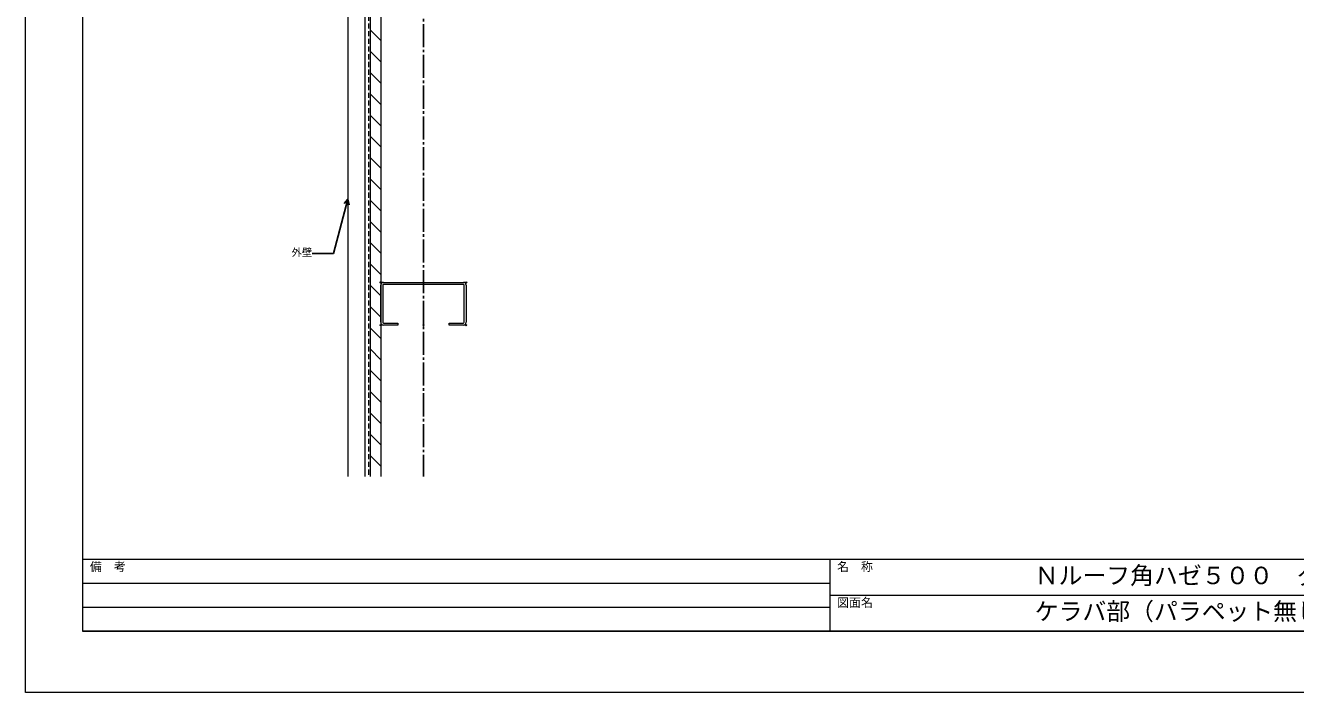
# Model space of a CAD drawing. Units: millimetres at full size, sheet at 1:3; details may follow other scales. Extents: x -1262 to 3778, y -891 to 1036.
# Drawn here: x -1262 to 225, y -891 to -110 of the extents above; entities that cross this region are included whole.
import ezdxf
from ezdxf.enums import TextEntityAlignment as Align

# ---------------------------------------------------------------- set-up
doc = ezdxf.new("R2010")
doc.units = ezdxf.units.MM
doc.header["$LTSCALE"] = 3
doc.header["$PDMODE"] = 32
doc.header["$PDSIZE"] = 1.5
doc.linetypes.add('CHAIN2', pattern=[12, 9, -1, 1, -1])
doc.linetypes.add('DASHED2', pattern=[3, 2, -1])
for name, color, linetype, lineweight in [('0-0_補助1', 4, 'Continuous', 5), ('0-4_寸法線1', 5, 'Continuous', 25), ('0-6_名称1', 5, 'Continuous', 25), ('0-E_外壁1', 6, 'Continuous', 20), ('2-1_裏貼1', 2, 'Continuous', 18), ('3-9_断熱材1', 4, 'Continuous', 5), ('3-D_防水シート', 3, 'DASHED2', 9), ('4-5_C鋼1', 2, 'Continuous', 18), ('5-B_枠2', 4, 'Continuous', 5)]:
    doc.layers.add(name, color=color, linetype=linetype, lineweight=lineweight)
doc.styles.add('Arial', font='')
doc.styles.add('ＭＳ ゴシック', font='')
doc.styles.get('Arial').set_extended_font_data('Arial')
doc.styles.get('ＭＳ ゴシック').set_extended_font_data('MS Gothic')

msp = doc.modelspace()

# ---------------------------------------------------------------- linework, layer by layer
at = {"layer": '0-0_補助1'}
for p, q in [((-1194.647, -735), (1191.647, -735)), ((-320.3, -735), (-320.3, -819)), ((-1194.647, -763), (-320.3, -763)), ((-320.3, -777), (651.647, -777)), ((-1194.647, -791), (-320.3, -791)), ((-1194.647, -819), (1191.647, -819)), ((1191.647, -819), (-1194.647, -819))]:
    msp.add_line(p, q, dxfattribs=at)
msp.add_lwpolyline([(1191.647, 819), (-1194.647, 819), (-1194.647, -819)], dxfattribs=at)
at = {"layer": '0-4_寸法線1', "linetype": 'CHAIN2'}
msp.add_line((-795.671, 719.256), (-795.671, -638.289), dxfattribs=at)
at = {"layer": '0-6_名称1'}
for q in [(-888.622, -318.629), (-882.826, -320.182)]:
    msp.add_line((-884.171, -313.61), q, dxfattribs=at)
msp.add_lwpolyline([(-884.171, -313.61), (-901.16, -377.014), (-925.971, -377.014)], dxfattribs=at)
at = {"layer": '0-E_外壁1'}
for p, q in [((-884.171, 188.99), (-884.171, -638.289)), ((-864.171, 188.99), (-864.171, -638.289))]:
    msp.add_line(p, q, dxfattribs=at)
at = {"layer": '2-1_裏貼1'}
for p, q in [((-845.671, -128.096), (-858.171, -115.596)), ((-845.671, -152.986), (-858.171, -140.486)), ((-845.671, -177.876), (-858.171, -165.376)), ((-845.671, -202.766), (-858.171, -190.266)), ((-845.671, -227.656), (-858.171, -215.156)), ((-845.671, -252.547), (-858.171, -240.047)), ((-845.671, -277.437), (-858.171, -264.937)), ((-845.671, -302.327), (-858.171, -289.827)), ((-845.671, -327.217), (-858.171, -314.717)), ((-845.671, -352.107), (-858.171, -339.607)), ((-845.671, -376.997), (-858.171, -364.497)), ((-845.671, -401.887), (-858.171, -389.387)), ((-845.671, -426.778), (-858.171, -414.278)), ((-845.671, -451.668), (-858.171, -439.168)), ((-845.671, -476.558), (-858.171, -464.058)), ((-845.671, -501.448), (-858.171, -488.948)), ((-845.671, -526.338), (-858.171, -513.838)), ((-845.671, -551.228), (-858.171, -538.728)), ((-845.671, -576.119), (-858.171, -563.619)), ((-845.671, -601.009), (-858.171, -588.509)), ((-845.671, -625.899), (-858.171, -613.399))]:
    msp.add_line(p, q, dxfattribs=at)
at = {"layer": '3-9_断熱材1'}
for p, q in [((-858.171, 188.99), (-858.171, -638.289)), ((-845.671, 188.99), (-845.671, -638.289))]:
    msp.add_line(p, q, dxfattribs=at)
at = {"layer": '3-D_防水シート'}
msp.add_line((-860.171, 188.99), (-860.171, -638.289), dxfattribs=at)
at = {"layer": '4-5_C鋼1'}
for p, q in [((-845.671, -457.71), (-845.671, -414.31)), ((-843.371, -414.31), (-843.371, -457.71)), ((-842.371, -411.01), (-748.971, -411.01)), ((-748.971, -413.31), (-842.371, -413.31)), ((-747.971, -457.71), (-747.971, -414.31)), ((-745.671, -414.31), (-745.671, -457.71)), ((-748.971, -461.01), (-765.671, -461.01))]:
    msp.add_line(p, q, dxfattribs=at)
for points in [[(-842.371, -458.71), (-825.671, -458.71), (-825.671, -461.01), (-842.371, -461.01)], [(-765.671, -461.01), (-765.671, -458.71), (-748.971, -458.71)]]:
    msp.add_lwpolyline(points, dxfattribs=at)
for centre, radius, start, end in [((-842.371, -414.31), 3.3, 90, 180), ((-842.371, -414.31), 1, 90, 180), ((-748.971, -414.31), 3.3, 0.00004, 90), ((-748.971, -414.31), 1, 0, 90), ((-842.371, -457.71), 3.3, 179.99996, 270), ((-842.371, -457.71), 1, 180, 270), ((-748.971, -457.71), 1, 270, 0), ((-748.971, -457.71), 3.3, 270, 0.00004)]:
    msp.add_arc(centre, radius, start, end, dxfattribs=at)
for p in [(-845.671, -411.01), (-745.671, -411.01), (-845.671, -461.01), (-795.671, -461.01), (-745.671, -461.01)]:
    msp.add_point(p, dxfattribs=at)
at = {"layer": '5-B_枠2'}
msp.add_lwpolyline([(-1261.5, 891), (1258.5, 891), (1258.5, -891), (-1261.5, -891)], close=True, dxfattribs=at)

# ---------------------------------------------------------------- texts
at = {"layer": '0-0_補助1', "style": 'Arial'}
for s, height, p in [('備\u3000考', 10.23, (-1185.974, -751.913)), ('名\u3000称', 10.23, (-311.626, -751.913)), ('Ｎルーフ角ハゼ５００\u3000ダブル工法', 20.45, (-80.326, -770.295)), ('図面名', 10.23, (-311.626, -793.913)), ('ケラバ部（パラペット無し）', 20.45, (-80.326, -812.295))]:
    msp.add_text(s, height=height, dxfattribs=at).set_placement(p, align=Align.BOTTOM_LEFT)
at = {"layer": '0-6_名称1', "style": 'ＭＳ ゴシック'}
msp.add_text('外壁', height=8.798, dxfattribs=at).set_placement((-949.971, -383.014), align=Align.BOTTOM_LEFT)

doc.saveas('drawing.dxf')
